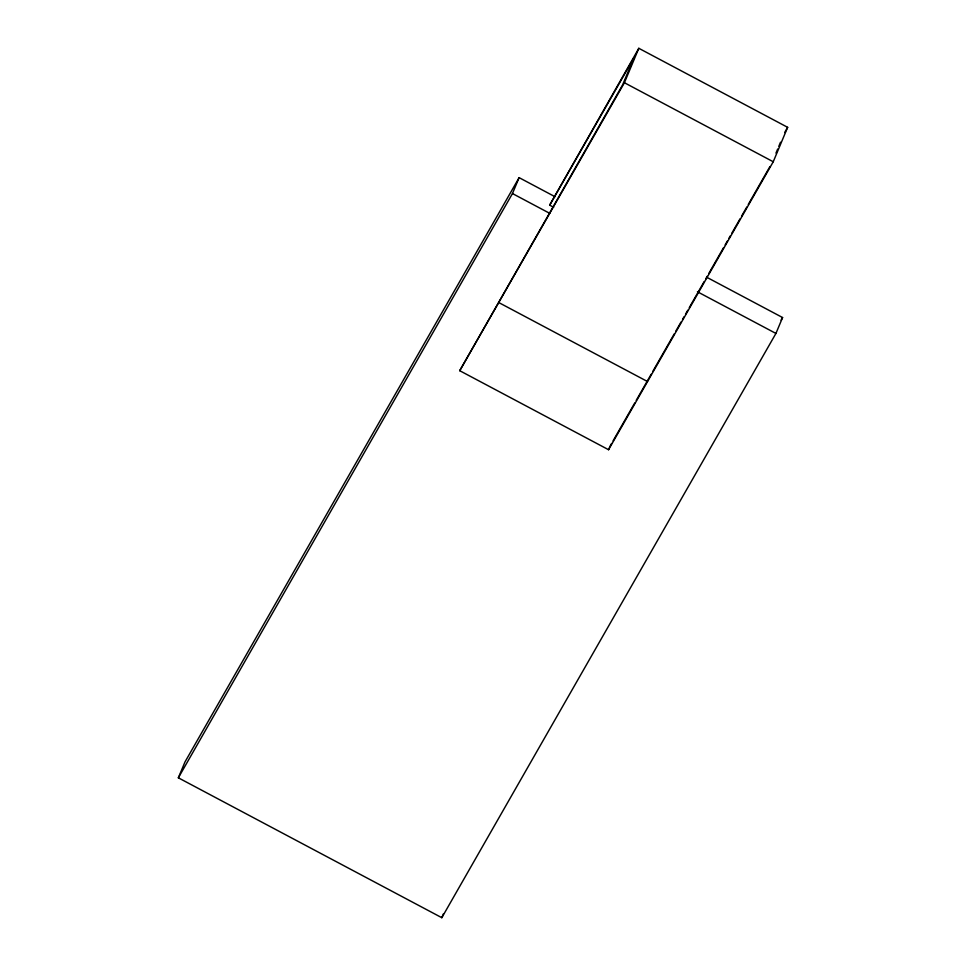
<?xml version="1.0" encoding="UTF-8"?>
<svg xmlns="http://www.w3.org/2000/svg" width="966" height="966" viewBox="0 0 966 966"><rect width="100%" height="100%" fill="white"/><g stroke="black" fill="none" stroke-linecap="round" stroke-linejoin="round"><path stroke-width="1.45" d="M706.738 277.266L782.581 317.536L775.927 333.439L441.812 917.7L178.348 777.811L185.001 761.908L519.116 177.647L555.039 196.726M178.348 777.811L512.463 193.55L519.116 177.647M549.666 205.166L638.816 48.3L787.652 127.331L773.247 161.757L608.568 449.721L459.731 370.702L622.587 84.936L633.95 57.779L549.666 205.166L553.651 207.279M459.731 370.702L624.41 82.726L638.816 48.3M608.568 449.721L609.582 447.306M441.812 917.7L443.479 913.727M775.964 153.099L777.678 149.03M778.813 146.313L780.516 142.231M784.646 132.559L787.652 127.331M610.089 446.087L611.587 443.479M613.072 440.858L634.734 402.991M636.232 400.371L651.169 374.253M652.666 371.632L674.328 333.765M675.814 331.145L681.042 322.004M682.539 319.396L684.037 316.776M685.534 314.167L687.768 310.243M689.265 307.635L704.202 281.517M705.699 278.896L707.184 276.288M708.682 273.68L723.619 247.55M725.116 244.941L727.362 241.017M728.847 238.409L730.344 235.801M731.842 233.18L740.053 218.823M741.55 216.203L746.778 207.062M748.276 204.454L769.926 166.575M781.083 320.157L782.581 317.536M624.41 82.726L773.247 161.757M512.463 193.55L549.714 213.341M697.416 291.756L775.927 333.439M498.71 302.527L647.546 381.558"/></g></svg>
